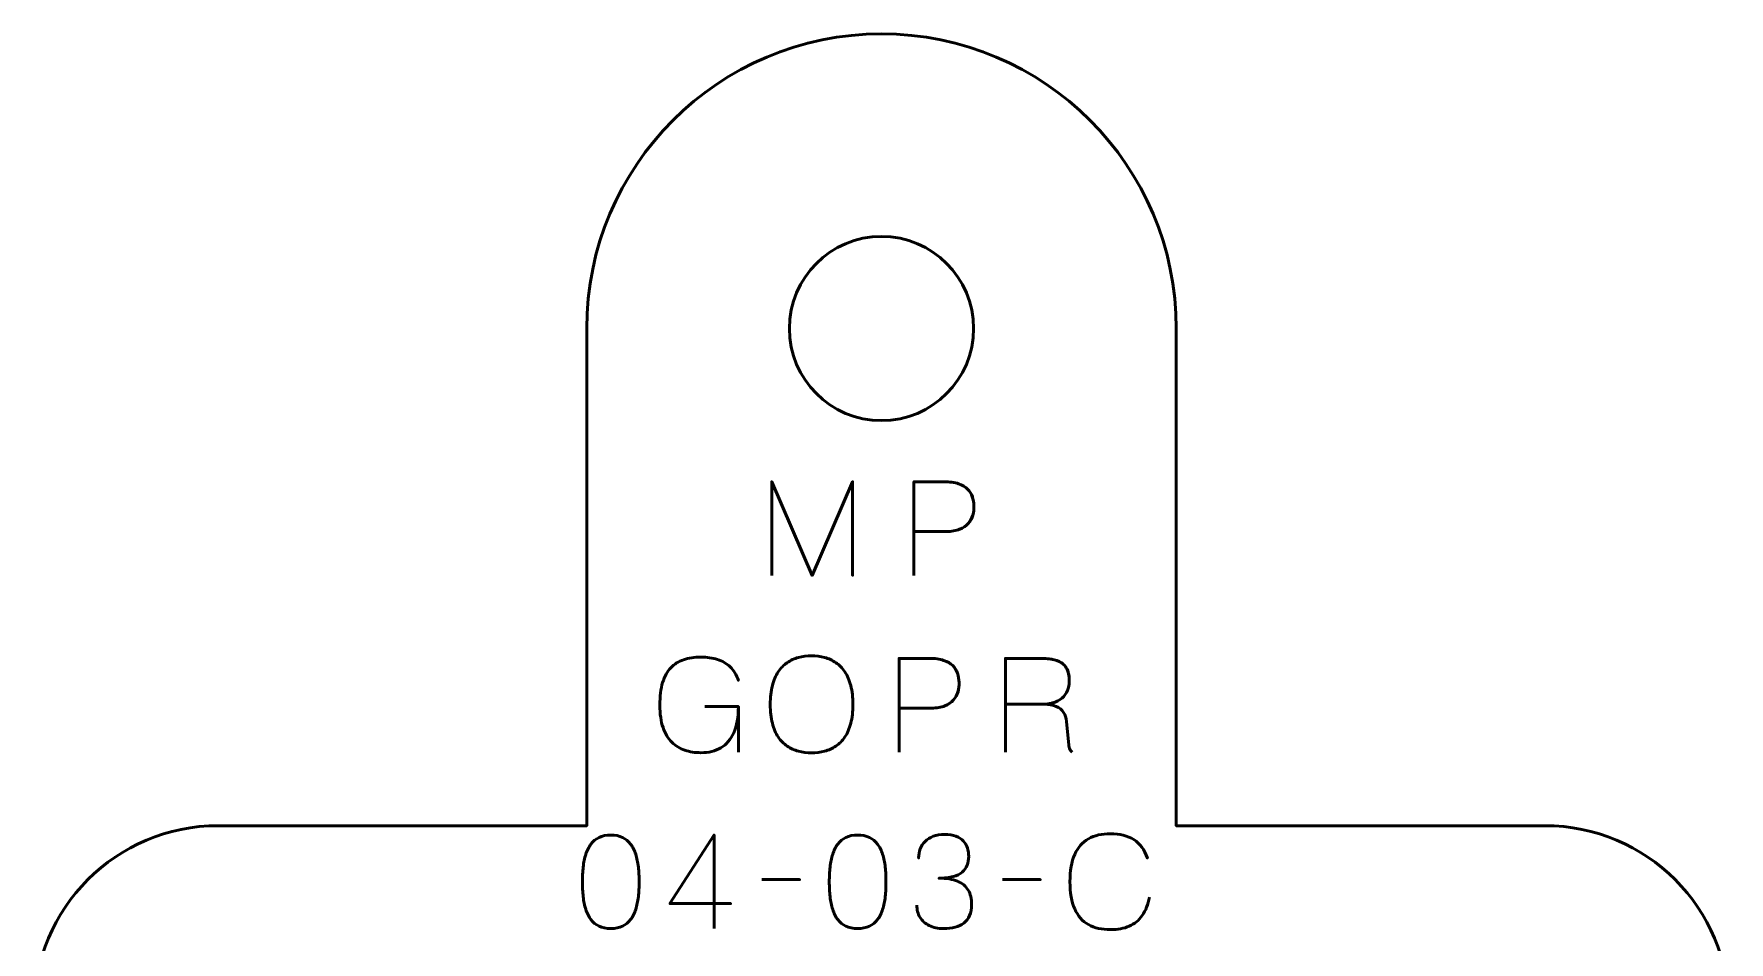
# Model space of a CAD drawing. Header units: centimetres. Extents: x -15.8 to 0.8, y -16 to -7.4.
# Drawn here: x -3.8 to 0.8, y -9.841 to -7.375 of the extents above; entities that cross this region are included whole.
import ezdxf

# ---------------------------------------------------------------- set-up
doc = ezdxf.new("R2010")
doc.units = ezdxf.units.CM
doc.header["$MEASUREMENT"] = 0
doc.layers.add('Layer 1', color=7, linetype='Continuous')

msp = doc.modelspace()

# ---------------------------------------------------------------- linework, layer by layer
at = {"layer": 'Layer 1', "color": 250, "lineweight": 53}
for points, knots in [([(-2.30001, -8.17579), (-2.30001, -8.17579), (-2.30002, -8.175), (-2.30002, -8.175), (-2.30002, -8.175), (-2.30002, -7.73325), (-1.94177, -7.375), (-1.50002, -7.375), (-1.50002, -7.375), (-1.05828, -7.375), (-0.70003, -7.73324), (-0.70002, -8.17498), (-0.70002, -8.17498), (-0.70002, -8.17498), (-0.70001, -8.17498), (-0.70001, -8.17498), (-0.70001, -8.17498), (-0.70001, -8.17498), (-0.70001, -9.52501), (-0.70001, -9.52501), (-0.70001, -9.52501), (-0.70001, -9.52501), (0.3, -9.52501), (0.3, -9.52501), (0.3, -9.52501), (0.57609, -9.52501), (0.8, -9.74892), (0.8, -10.02501), (0.8, -10.02501), (0.8, -10.02501), (0.2, -10.02501), (0.2, -10.02501), (0.2, -10.02501), (0.2, -10.02501), (0.2, -10.32501), (0.2, -10.32501), (0.2, -10.32501), (0.2, -10.32501), (0.8, -10.32501), (0.8, -10.32501), (0.8, -10.32501), (0.8, -10.32501), (0.8, -12.02502), (0.8, -12.02502), (0.8, -12.02502), (0.8, -12.02502), (0.8, -12.02501), (0.8, -12.02501), (0.8, -12.02501), (0.8, -12.02501), (0.8, -12.32501), (0.8, -12.32501), (0.8, -12.32501), (0.8, -12.32501), (0.2, -12.32501), (0.2, -12.32501), (0.2, -12.32501), (0.2, -12.32501), (0.2, -12.02501), (0.2, -12.02501), (0.2, -12.02501), (0.2, -12.02501), (-0.175, -12.02501), (-0.175, -12.02501), (-0.175, -12.02501), (-0.175, -12.02501), (-0.175, -11.52501), (-0.175, -11.52501), (-0.175, -11.52501), (-0.175, -11.52501), (0.075, -11.525), (0.075, -11.525), (0.075, -11.525), (0.075, -11.525), (0.075, -10.87501), (0.075, -10.87501), (0.075, -10.87501), (0.075, -10.87501), (-0.175, -10.87501), (-0.175, -10.87501), (-0.175, -10.87501), (-0.175, -10.87501), (-0.175, -10.87501), (-0.175, -10.87501), (-0.175, -10.87501), (-0.175, -10.87501), (-0.175, -10.87501), (-0.175, -10.87501), (-0.175, -10.87501), (-0.175, -10.87501), (-0.825, -10.87501), (-0.825, -10.87501), (-0.825, -10.87501), (-0.825, -10.87501), (-0.825, -10.87501), (-0.825, -10.87501), (-0.825, -10.87501), (-0.825, -10.87501), (-0.825, -10.87501), (-0.825, -10.87501), (-0.825, -10.87501), (-0.825, -10.87501), (-1.075, -10.87501), (-1.075, -10.87501), (-1.075, -10.87501), (-1.075, -10.87501), (-1.075, -11.525), (-1.075, -11.525), (-1.075, -11.525), (-1.075, -11.525), (-0.825, -11.52501), (-0.825, -11.52501), (-0.825, -11.52501), (-0.825, -11.52501), (-0.825, -12.02502), (-0.825, -12.02502), (-0.825, -12.02502), (-0.825, -12.02502), (-1.2, -12.02501), (-1.2, -12.02501), (-1.2, -12.02501), (-1.2, -12.02501), (-1.2, -12.32501), (-1.2, -12.32501), (-1.2, -12.32501), (-1.2, -12.32501), (-1.8, -12.32501), (-1.8, -12.32501), (-1.8, -12.32501), (-1.8, -12.32501), (-1.8, -12.02501), (-1.8, -12.02501), (-1.8, -12.02501), (-1.8, -12.02501), (-2.175, -12.02501), (-2.175, -12.02501), (-2.175, -12.02501), (-2.175, -12.02501), (-2.175, -11.52501), (-2.175, -11.52501), (-2.175, -11.52501), (-2.175, -11.52501), (-1.925, -11.525), (-1.925, -11.525), (-1.925, -11.525), (-1.925, -11.525), (-1.925, -10.87501), (-1.925, -10.87501), (-1.925, -10.87501), (-1.925, -10.87501), (-2.175, -10.87501), (-2.175, -10.87501), (-2.175, -10.87501), (-2.175, -10.87501), (-2.175, -10.87501), (-2.175, -10.87501), (-2.175, -10.87501), (-2.175, -10.87501), (-2.175, -10.87501), (-2.175, -10.87501), (-2.175, -10.87501), (-2.175, -10.87501), (-2.825, -10.87501), (-2.825, -10.87501), (-2.825, -10.87501), (-2.825, -10.87501), (-2.825, -10.87501), (-2.825, -10.87501), (-2.825, -10.87501), (-2.825, -10.87501), (-2.825, -10.87501), (-2.825, -10.87501), (-2.825, -10.87501), (-2.825, -10.87501), (-3.075, -10.87501), (-3.075, -10.87501), (-3.075, -10.87501), (-3.075, -10.87501), (-3.075, -11.525), (-3.075, -11.525), (-3.075, -11.525), (-3.075, -11.525), (-2.825, -11.52501), (-2.825, -11.52501), (-2.825, -11.52501), (-2.825, -11.52501), (-2.825, -12.02502), (-2.825, -12.02502), (-2.825, -12.02502), (-2.825, -12.02502), (-3.2, -12.02501), (-3.2, -12.02501), (-3.2, -12.02501), (-3.2, -12.02501), (-3.2, -12.32501), (-3.2, -12.32501), (-3.2, -12.32501), (-3.2, -12.32501), (-3.8, -12.32501), (-3.8, -12.32501), (-3.8, -12.32501), (-3.8, -12.32501), (-3.8, -12.02501), (-3.8, -12.02501), (-3.8, -12.02501), (-3.8, -12.02501), (-3.7875, -12.02501), (-3.7875, -12.02501), (-3.7875, -12.02501), (-3.7875, -12.02501), (-3.79812, -10.32501), (-3.79812, -10.32501), (-3.79812, -10.32501), (-3.79812, -10.32501), (-3.2, -10.32501), (-3.2, -10.32501), (-3.2, -10.32501), (-3.2, -10.32501), (-3.2, -10.02501), (-3.2, -10.02501), (-3.2, -10.02501), (-3.2, -10.02501), (-3.8, -10.02501), (-3.8, -10.02501), (-3.8, -10.02501), (-3.8, -9.74892), (-3.57609, -9.52501), (-3.3, -9.52501), (-3.3, -9.52501), (-3.3, -9.52501), (-2.30001, -9.52501), (-2.30001, -9.52501), (-2.30001, -9.52501), (-2.30001, -9.52501), (-2.30001, -8.17579), (-2.30001, -8.17579)], [0, 0, 0, 0, 0.0169492, 0.0169492, 0.0169492, 0.0169492, 0.0338983, 0.0338983, 0.0338983, 0.0338983, 0.0508475, 0.0508475, 0.0508475, 0.0508475, 0.0677966, 0.0677966, 0.0677966, 0.0677966, 0.0847458, 0.0847458, 0.0847458, 0.0847458, 0.1016949, 0.1016949, 0.1016949, 0.1016949, 0.1186441, 0.1186441, 0.1186441, 0.1186441, 0.1355932, 0.1355932, 0.1355932, 0.1355932, 0.1525424, 0.1525424, 0.1525424, 0.1525424, 0.1694915, 0.1694915, 0.1694915, 0.1694915, 0.1864407, 0.1864407, 0.1864407, 0.1864407, 0.2033898, 0.2033898, 0.2033898, 0.2033898, 0.220339, 0.220339, 0.220339, 0.220339, 0.2372881, 0.2372881, 0.2372881, 0.2372881, 0.2542373, 0.2542373, 0.2542373, 0.2542373, 0.2711864, 0.2711864, 0.2711864, 0.2711864, 0.2881356, 0.2881356, 0.2881356, 0.2881356, 0.3050847, 0.3050847, 0.3050847, 0.3050847, 0.3220339, 0.3220339, 0.3220339, 0.3220339, 0.3389831, 0.3389831, 0.3389831, 0.3389831, 0.3559322, 0.3559322, 0.3559322, 0.3559322, 0.3728814, 0.3728814, 0.3728814, 0.3728814, 0.3898305, 0.3898305, 0.3898305, 0.3898305, 0.4067797, 0.4067797, 0.4067797, 0.4067797, 0.4237288, 0.4237288, 0.4237288, 0.4237288, 0.440678, 0.440678, 0.440678, 0.440678, 0.4576271, 0.4576271, 0.4576271, 0.4576271, 0.4745763, 0.4745763, 0.4745763, 0.4745763, 0.4915254, 0.4915254, 0.4915254, 0.4915254, 0.5084746, 0.5084746, 0.5084746, 0.5084746, 0.5254237, 0.5254237, 0.5254237, 0.5254237, 0.5423729, 0.5423729, 0.5423729, 0.5423729, 0.559322, 0.559322, 0.559322, 0.559322, 0.5762712, 0.5762712, 0.5762712, 0.5762712, 0.5932203, 0.5932203, 0.5932203, 0.5932203, 0.6101695, 0.6101695, 0.6101695, 0.6101695, 0.6271186, 0.6271186, 0.6271186, 0.6271186, 0.6440678, 0.6440678, 0.6440678, 0.6440678, 0.6610169, 0.6610169, 0.6610169, 0.6610169, 0.6779661, 0.6779661, 0.6779661, 0.6779661, 0.6949153, 0.6949153, 0.6949153, 0.6949153, 0.7118644, 0.7118644, 0.7118644, 0.7118644, 0.7288136, 0.7288136, 0.7288136, 0.7288136, 0.7457627, 0.7457627, 0.7457627, 0.7457627, 0.7627119, 0.7627119, 0.7627119, 0.7627119, 0.779661, 0.779661, 0.779661, 0.779661, 0.7966102, 0.7966102, 0.7966102, 0.7966102, 0.8135593, 0.8135593, 0.8135593, 0.8135593, 0.8305085, 0.8305085, 0.8305085, 0.8305085, 0.8474576, 0.8474576, 0.8474576, 0.8474576, 0.8644068, 0.8644068, 0.8644068, 0.8644068, 0.8813559, 0.8813559, 0.8813559, 0.8813559, 0.8983051, 0.8983051, 0.8983051, 0.8983051, 0.9152542, 0.9152542, 0.9152542, 0.9152542, 0.9322034, 0.9322034, 0.9322034, 0.9322034, 0.9491525, 0.9491525, 0.9491525, 0.9491525, 0.9661017, 0.9661017, 0.9661017, 0.9661017, 0.9830508, 0.9830508, 0.9830508, 0.9830508, 1, 1, 1, 1]), ([(-1.50002, -8.425), (-1.63807, -8.425), (-1.75002, -8.31305), (-1.75002, -8.175), (-1.75002, -8.175), (-1.75002, -8.03695), (-1.63807, -7.925), (-1.50002, -7.925), (-1.50002, -7.925), (-1.36197, -7.925), (-1.25002, -8.03695), (-1.25002, -8.175), (-1.25002, -8.175), (-1.25002, -8.31305), (-1.36197, -8.425), (-1.50002, -8.425)], [0, 0, 0, 0, 0.25, 0.25, 0.25, 0.25, 0.5, 0.5, 0.5, 0.5, 0.75, 0.75, 0.75, 0.75, 1, 1, 1, 1])]:
    msp.add_open_spline(points, degree=3, knots=knots, dxfattribs=at)
at = {"layer": 'Layer 1', "color": 30, "lineweight": 53}
for points, knots in [([(-1.79773, -8.84559), (-1.79773, -8.84559), (-1.79773, -8.59124), (-1.79773, -8.59124), (-1.79773, -8.59124), (-1.79773, -8.59124), (-1.68837, -8.84559), (-1.68837, -8.84559), (-1.68837, -8.84559), (-1.68837, -8.84559), (-1.57865, -8.59124), (-1.57865, -8.59124), (-1.57865, -8.59124), (-1.57865, -8.59124), (-1.57865, -8.84559), (-1.57865, -8.84559), (-1.57865, -8.84559), (-1.57865, -8.84559), (-1.57865, -8.59124), (-1.57865, -8.59124), (-1.57865, -8.59124), (-1.57865, -8.59124), (-1.68837, -8.84559), (-1.68837, -8.84559), (-1.68837, -8.84559), (-1.68837, -8.84559), (-1.79773, -8.59124), (-1.79773, -8.59124), (-1.79773, -8.59124), (-1.79773, -8.59124), (-1.79773, -8.84559), (-1.79773, -8.84559)], [0, 0, 0, 0, 0.125, 0.125, 0.125, 0.125, 0.25, 0.25, 0.25, 0.25, 0.375, 0.375, 0.375, 0.375, 0.5, 0.5, 0.5, 0.5, 0.625, 0.625, 0.625, 0.625, 0.75, 0.75, 0.75, 0.75, 0.875, 0.875, 0.875, 0.875, 1, 1, 1, 1]), ([(-1.41214, -8.84559), (-1.41214, -8.84559), (-1.41214, -8.59124), (-1.41214, -8.59124), (-1.41214, -8.59124), (-1.41214, -8.59124), (-1.331, -8.59124), (-1.331, -8.59124), (-1.331, -8.59124), (-1.31477, -8.59129), (-1.30143, -8.59312), (-1.2909, -8.59664), (-1.2909, -8.59664), (-1.28043, -8.60011), (-1.2722, -8.60494), (-1.26626, -8.61105), (-1.26626, -8.61105), (-1.26033, -8.61711), (-1.25609, -8.62404), (-1.25351, -8.63186), (-1.25351, -8.63186), (-1.25098, -8.63968), (-1.24951, -8.64786), (-1.24916, -8.6565), (-1.24916, -8.6565), (-1.24874, -8.66514), (-1.24974, -8.67361), (-1.25209, -8.68184), (-1.25209, -8.68184), (-1.25451, -8.69007), (-1.25856, -8.69754), (-1.26438, -8.70424), (-1.26438, -8.70424), (-1.27015, -8.71095), (-1.27797, -8.7163), (-1.28778, -8.72024), (-1.28778, -8.72024), (-1.2976, -8.72423), (-1.30977, -8.72623), (-1.3243, -8.72635), (-1.3243, -8.72635), (-1.3243, -8.72635), (-1.41214, -8.72635), (-1.41214, -8.72635), (-1.41214, -8.72635), (-1.41214, -8.72635), (-1.3243, -8.72635), (-1.3243, -8.72635), (-1.3243, -8.72635), (-1.31007, -8.72623), (-1.29802, -8.72423), (-1.28825, -8.72024), (-1.28825, -8.72024), (-1.27844, -8.7163), (-1.27062, -8.71095), (-1.26474, -8.70424), (-1.26474, -8.70424), (-1.25892, -8.69754), (-1.25474, -8.69007), (-1.25227, -8.68184), (-1.25227, -8.68184), (-1.2498, -8.67361), (-1.24874, -8.66514), (-1.24916, -8.6565), (-1.24916, -8.6565), (-1.24951, -8.64786), (-1.25098, -8.63968), (-1.25362, -8.63186), (-1.25362, -8.63186), (-1.25621, -8.62404), (-1.26056, -8.61711), (-1.2665, -8.61105), (-1.2665, -8.61105), (-1.2725, -8.60494), (-1.28073, -8.60011), (-1.29119, -8.59664), (-1.29119, -8.59664), (-1.30172, -8.59312), (-1.31495, -8.59129), (-1.331, -8.59124), (-1.331, -8.59124), (-1.331, -8.59124), (-1.41214, -8.59124), (-1.41214, -8.59124), (-1.41214, -8.59124), (-1.41214, -8.59124), (-1.41214, -8.84559), (-1.41214, -8.84559)], [0, 0, 0, 0, 0.0454545, 0.0454545, 0.0454545, 0.0454545, 0.0909091, 0.0909091, 0.0909091, 0.0909091, 0.1363636, 0.1363636, 0.1363636, 0.1363636, 0.1818182, 0.1818182, 0.1818182, 0.1818182, 0.2272727, 0.2272727, 0.2272727, 0.2272727, 0.2727273, 0.2727273, 0.2727273, 0.2727273, 0.3181818, 0.3181818, 0.3181818, 0.3181818, 0.3636364, 0.3636364, 0.3636364, 0.3636364, 0.4090909, 0.4090909, 0.4090909, 0.4090909, 0.4545455, 0.4545455, 0.4545455, 0.4545455, 0.5, 0.5, 0.5, 0.5, 0.5454545, 0.5454545, 0.5454545, 0.5454545, 0.5909091, 0.5909091, 0.5909091, 0.5909091, 0.6363636, 0.6363636, 0.6363636, 0.6363636, 0.6818182, 0.6818182, 0.6818182, 0.6818182, 0.7272727, 0.7272727, 0.7272727, 0.7272727, 0.7727273, 0.7727273, 0.7727273, 0.7727273, 0.8181818, 0.8181818, 0.8181818, 0.8181818, 0.8636364, 0.8636364, 0.8636364, 0.8636364, 0.9090909, 0.9090909, 0.9090909, 0.9090909, 0.9545455, 0.9545455, 0.9545455, 0.9545455, 1, 1, 1, 1]), ([(-1.97906, -9.20154), (-1.97906, -9.20154), (-1.88839, -9.20154), (-1.88839, -9.20154), (-1.88839, -9.20154), (-1.88851, -9.23041), (-1.89262, -9.2541), (-1.90086, -9.27256), (-1.90086, -9.27256), (-1.90909, -9.29108), (-1.92073, -9.30473), (-1.9359, -9.3136), (-1.9359, -9.3136), (-1.95107, -9.32242), (-1.96906, -9.32683), (-1.98999, -9.32677), (-1.98999, -9.32677), (-2.00569, -9.32683), (-2.02027, -9.32466), (-2.03374, -9.32013), (-2.03374, -9.32013), (-2.0472, -9.31566), (-2.05902, -9.30837), (-2.06913, -9.29832), (-2.06913, -9.29832), (-2.07924, -9.28826), (-2.08718, -9.27497), (-2.09283, -9.25845), (-2.09283, -9.25845), (-2.09847, -9.24193), (-2.10135, -9.22165), (-2.10147, -9.19766), (-2.10147, -9.19766), (-2.10141, -9.17355), (-2.09888, -9.15321), (-2.09388, -9.13651), (-2.09388, -9.13651), (-2.08883, -9.11987), (-2.08154, -9.10646), (-2.0719, -9.09629), (-2.0719, -9.09629), (-2.06231, -9.08618), (-2.05061, -9.07883), (-2.03685, -9.07424), (-2.03685, -9.07424), (-2.02309, -9.06966), (-2.00751, -9.06742), (-1.98999, -9.06748), (-1.98999, -9.06748), (-1.97335, -9.06742), (-1.95842, -9.06948), (-1.94513, -9.07365), (-1.94513, -9.07365), (-1.93184, -9.07783), (-1.92043, -9.08453), (-1.91091, -9.09376), (-1.91091, -9.09376), (-1.90133, -9.10299), (-1.89386, -9.11516), (-1.88839, -9.13028), (-1.88839, -9.13028), (-1.89386, -9.11516), (-1.90133, -9.10299), (-1.91091, -9.09376), (-1.91091, -9.09376), (-1.92043, -9.08453), (-1.93184, -9.07783), (-1.94513, -9.07365), (-1.94513, -9.07365), (-1.95842, -9.06948), (-1.97335, -9.06742), (-1.98999, -9.06748), (-1.98999, -9.06748), (-2.00751, -9.06742), (-2.02309, -9.06966), (-2.03685, -9.07424), (-2.03685, -9.07424), (-2.05061, -9.07883), (-2.06231, -9.08618), (-2.0719, -9.09629), (-2.0719, -9.09629), (-2.08154, -9.10646), (-2.08883, -9.11987), (-2.09388, -9.13651), (-2.09388, -9.13651), (-2.09888, -9.15321), (-2.10141, -9.17355), (-2.10147, -9.19766), (-2.10147, -9.19766), (-2.10135, -9.22165), (-2.09847, -9.24193), (-2.09283, -9.25845), (-2.09283, -9.25845), (-2.08718, -9.27497), (-2.07924, -9.28826), (-2.06913, -9.29832), (-2.06913, -9.29832), (-2.05902, -9.30837), (-2.0472, -9.31566), (-2.03374, -9.32013), (-2.03374, -9.32013), (-2.02027, -9.32466), (-2.00569, -9.32683), (-1.98999, -9.32677), (-1.98999, -9.32677), (-1.96906, -9.32683), (-1.95107, -9.32242), (-1.9359, -9.3136), (-1.9359, -9.3136), (-1.92073, -9.30473), (-1.90909, -9.29108), (-1.90086, -9.27256), (-1.90086, -9.27256), (-1.89262, -9.2541), (-1.88851, -9.23041), (-1.88839, -9.20154), (-1.88839, -9.20154), (-1.88839, -9.20154), (-1.97906, -9.20154), (-1.97906, -9.20154)], [0, 0, 0, 0, 0.0333333, 0.0333333, 0.0333333, 0.0333333, 0.0666667, 0.0666667, 0.0666667, 0.0666667, 0.1, 0.1, 0.1, 0.1, 0.1333333, 0.1333333, 0.1333333, 0.1333333, 0.1666667, 0.1666667, 0.1666667, 0.1666667, 0.2, 0.2, 0.2, 0.2, 0.2333333, 0.2333333, 0.2333333, 0.2333333, 0.2666667, 0.2666667, 0.2666667, 0.2666667, 0.3, 0.3, 0.3, 0.3, 0.3333333, 0.3333333, 0.3333333, 0.3333333, 0.3666667, 0.3666667, 0.3666667, 0.3666667, 0.4, 0.4, 0.4, 0.4, 0.4333333, 0.4333333, 0.4333333, 0.4333333, 0.4666667, 0.4666667, 0.4666667, 0.4666667, 0.5, 0.5, 0.5, 0.5, 0.5333333, 0.5333333, 0.5333333, 0.5333333, 0.5666667, 0.5666667, 0.5666667, 0.5666667, 0.6, 0.6, 0.6, 0.6, 0.6333333, 0.6333333, 0.6333333, 0.6333333, 0.6666667, 0.6666667, 0.6666667, 0.6666667, 0.7, 0.7, 0.7, 0.7, 0.7333333, 0.7333333, 0.7333333, 0.7333333, 0.7666667, 0.7666667, 0.7666667, 0.7666667, 0.8, 0.8, 0.8, 0.8, 0.8333333, 0.8333333, 0.8333333, 0.8333333, 0.8666667, 0.8666667, 0.8666667, 0.8666667, 0.9, 0.9, 0.9, 0.9, 0.9333333, 0.9333333, 0.9333333, 0.9333333, 0.9666667, 0.9666667, 0.9666667, 0.9666667, 1, 1, 1, 1]), ([(-1.68978, -9.32713), (-1.67737, -9.32719), (-1.66561, -9.32572), (-1.65438, -9.32283), (-1.65438, -9.32283), (-1.64321, -9.31989), (-1.63298, -9.31531), (-1.62363, -9.30896), (-1.62363, -9.30896), (-1.61428, -9.30267), (-1.60617, -9.29438), (-1.59929, -9.28415), (-1.59929, -9.28415), (-1.59241, -9.27392), (-1.58712, -9.26151), (-1.58335, -9.24693), (-1.58335, -9.24693), (-1.57953, -9.23235), (-1.57765, -9.21535), (-1.57759, -9.19589), (-1.57759, -9.19589), (-1.57765, -9.17643), (-1.57953, -9.15944), (-1.58335, -9.1448), (-1.58335, -9.1448), (-1.58712, -9.13016), (-1.59241, -9.11769), (-1.59929, -9.1074), (-1.59929, -9.1074), (-1.60617, -9.09711), (-1.61428, -9.08876), (-1.62363, -9.08236), (-1.62363, -9.08236), (-1.63298, -9.07595), (-1.64321, -9.0713), (-1.65438, -9.0683), (-1.65438, -9.0683), (-1.66561, -9.06536), (-1.67737, -9.06389), (-1.68978, -9.06395), (-1.68978, -9.06395), (-1.70218, -9.06389), (-1.71394, -9.06536), (-1.72517, -9.0683), (-1.72517, -9.0683), (-1.73634, -9.0713), (-1.74657, -9.07595), (-1.75592, -9.08236), (-1.75592, -9.08236), (-1.76527, -9.08876), (-1.77338, -9.09711), (-1.78026, -9.1074), (-1.78026, -9.1074), (-1.78714, -9.11769), (-1.79243, -9.13016), (-1.7962, -9.1448), (-1.7962, -9.1448), (-1.80002, -9.15944), (-1.8019, -9.17643), (-1.80196, -9.19589), (-1.80196, -9.19589), (-1.8019, -9.21535), (-1.80002, -9.23235), (-1.7962, -9.24693), (-1.7962, -9.24693), (-1.79243, -9.26151), (-1.78714, -9.27392), (-1.78026, -9.28415), (-1.78026, -9.28415), (-1.77338, -9.29438), (-1.76527, -9.30267), (-1.75592, -9.30896), (-1.75592, -9.30896), (-1.74657, -9.31531), (-1.73634, -9.31989), (-1.72517, -9.32283), (-1.72517, -9.32283), (-1.71394, -9.32572), (-1.70218, -9.32719), (-1.68978, -9.32713)], [0, 0, 0, 0, 0.05, 0.05, 0.05, 0.05, 0.1, 0.1, 0.1, 0.1, 0.15, 0.15, 0.15, 0.15, 0.2, 0.2, 0.2, 0.2, 0.25, 0.25, 0.25, 0.25, 0.3, 0.3, 0.3, 0.3, 0.35, 0.35, 0.35, 0.35, 0.4, 0.4, 0.4, 0.4, 0.45, 0.45, 0.45, 0.45, 0.5, 0.5, 0.5, 0.5, 0.55, 0.55, 0.55, 0.55, 0.6, 0.6, 0.6, 0.6, 0.65, 0.65, 0.65, 0.65, 0.7, 0.7, 0.7, 0.7, 0.75, 0.75, 0.75, 0.75, 0.8, 0.8, 0.8, 0.8, 0.85, 0.85, 0.85, 0.85, 0.9, 0.9, 0.9, 0.9, 0.95, 0.95, 0.95, 0.95, 1, 1, 1, 1]), ([(-1.68978, -9.32713), (-1.67737, -9.32719), (-1.66561, -9.32572), (-1.65438, -9.32283), (-1.65438, -9.32283), (-1.64321, -9.31989), (-1.63298, -9.31531), (-1.62363, -9.30896), (-1.62363, -9.30896), (-1.61428, -9.30267), (-1.60617, -9.29438), (-1.59929, -9.28415), (-1.59929, -9.28415), (-1.59241, -9.27392), (-1.58712, -9.26151), (-1.58335, -9.24693), (-1.58335, -9.24693), (-1.57953, -9.23235), (-1.57765, -9.21535), (-1.57759, -9.19589), (-1.57759, -9.19589), (-1.57765, -9.17643), (-1.57953, -9.15944), (-1.58335, -9.1448), (-1.58335, -9.1448), (-1.58712, -9.13016), (-1.59241, -9.11769), (-1.59929, -9.1074), (-1.59929, -9.1074), (-1.60617, -9.09711), (-1.61428, -9.08876), (-1.62363, -9.08236), (-1.62363, -9.08236), (-1.63298, -9.07595), (-1.64321, -9.0713), (-1.65438, -9.0683), (-1.65438, -9.0683), (-1.66561, -9.06536), (-1.67737, -9.06389), (-1.68978, -9.06395), (-1.68978, -9.06395), (-1.70218, -9.06389), (-1.71394, -9.06536), (-1.72517, -9.0683), (-1.72517, -9.0683), (-1.73634, -9.0713), (-1.74657, -9.07595), (-1.75592, -9.08236), (-1.75592, -9.08236), (-1.76527, -9.08876), (-1.77338, -9.09711), (-1.78026, -9.1074), (-1.78026, -9.1074), (-1.78714, -9.11769), (-1.79243, -9.13016), (-1.7962, -9.1448), (-1.7962, -9.1448), (-1.80002, -9.15944), (-1.8019, -9.17643), (-1.80196, -9.19589), (-1.80196, -9.19589), (-1.8019, -9.21535), (-1.80002, -9.23235), (-1.7962, -9.24693), (-1.7962, -9.24693), (-1.79243, -9.26151), (-1.78714, -9.27392), (-1.78026, -9.28415), (-1.78026, -9.28415), (-1.77338, -9.29438), (-1.76527, -9.30267), (-1.75592, -9.30896), (-1.75592, -9.30896), (-1.74657, -9.31531), (-1.73634, -9.31989), (-1.72517, -9.32283), (-1.72517, -9.32283), (-1.71394, -9.32572), (-1.70218, -9.32719), (-1.68978, -9.32713)], [0, 0, 0, 0, 0.05, 0.05, 0.05, 0.05, 0.1, 0.1, 0.1, 0.1, 0.15, 0.15, 0.15, 0.15, 0.2, 0.2, 0.2, 0.2, 0.25, 0.25, 0.25, 0.25, 0.3, 0.3, 0.3, 0.3, 0.35, 0.35, 0.35, 0.35, 0.4, 0.4, 0.4, 0.4, 0.45, 0.45, 0.45, 0.45, 0.5, 0.5, 0.5, 0.5, 0.55, 0.55, 0.55, 0.55, 0.6, 0.6, 0.6, 0.6, 0.65, 0.65, 0.65, 0.65, 0.7, 0.7, 0.7, 0.7, 0.75, 0.75, 0.75, 0.75, 0.8, 0.8, 0.8, 0.8, 0.85, 0.85, 0.85, 0.85, 0.9, 0.9, 0.9, 0.9, 0.95, 0.95, 0.95, 0.95, 1, 1, 1, 1]), ([(-1.45236, -9.32501), (-1.45236, -9.32501), (-1.45236, -9.07066), (-1.45236, -9.07066), (-1.45236, -9.07066), (-1.45236, -9.07066), (-1.37122, -9.07066), (-1.37122, -9.07066), (-1.37122, -9.07066), (-1.35499, -9.07071), (-1.34165, -9.07254), (-1.33112, -9.07606), (-1.33112, -9.07606), (-1.32065, -9.07953), (-1.31242, -9.08436), (-1.30648, -9.09047), (-1.30648, -9.09047), (-1.30055, -9.09653), (-1.29631, -9.10346), (-1.29373, -9.11128), (-1.29373, -9.11128), (-1.2912, -9.1191), (-1.28973, -9.12728), (-1.28938, -9.13592), (-1.28938, -9.13592), (-1.28896, -9.14456), (-1.28996, -9.15303), (-1.29231, -9.16126), (-1.29231, -9.16126), (-1.29473, -9.16949), (-1.29878, -9.17696), (-1.3046, -9.18366), (-1.3046, -9.18366), (-1.31037, -9.19037), (-1.31819, -9.19572), (-1.328, -9.19966), (-1.328, -9.19966), (-1.33782, -9.20365), (-1.34999, -9.20565), (-1.36452, -9.20577), (-1.36452, -9.20577), (-1.36452, -9.20577), (-1.45236, -9.20577), (-1.45236, -9.20577), (-1.45236, -9.20577), (-1.45236, -9.20577), (-1.36452, -9.20577), (-1.36452, -9.20577), (-1.36452, -9.20577), (-1.35029, -9.20565), (-1.33824, -9.20365), (-1.32847, -9.19966), (-1.32847, -9.19966), (-1.31866, -9.19572), (-1.31084, -9.19037), (-1.30496, -9.18366), (-1.30496, -9.18366), (-1.29914, -9.17696), (-1.29496, -9.16949), (-1.29249, -9.16126), (-1.29249, -9.16126), (-1.29002, -9.15303), (-1.28896, -9.14456), (-1.28938, -9.13592), (-1.28938, -9.13592), (-1.28973, -9.12728), (-1.2912, -9.1191), (-1.29384, -9.11128), (-1.29384, -9.11128), (-1.29643, -9.10346), (-1.30078, -9.09653), (-1.30672, -9.09047), (-1.30672, -9.09047), (-1.31272, -9.08436), (-1.32095, -9.07953), (-1.33141, -9.07606), (-1.33141, -9.07606), (-1.34194, -9.07254), (-1.35517, -9.07071), (-1.37122, -9.07066), (-1.37122, -9.07066), (-1.37122, -9.07066), (-1.45236, -9.07066), (-1.45236, -9.07066), (-1.45236, -9.07066), (-1.45236, -9.07066), (-1.45236, -9.32501), (-1.45236, -9.32501)], [0, 0, 0, 0, 0.0454545, 0.0454545, 0.0454545, 0.0454545, 0.0909091, 0.0909091, 0.0909091, 0.0909091, 0.1363636, 0.1363636, 0.1363636, 0.1363636, 0.1818182, 0.1818182, 0.1818182, 0.1818182, 0.2272727, 0.2272727, 0.2272727, 0.2272727, 0.2727273, 0.2727273, 0.2727273, 0.2727273, 0.3181818, 0.3181818, 0.3181818, 0.3181818, 0.3636364, 0.3636364, 0.3636364, 0.3636364, 0.4090909, 0.4090909, 0.4090909, 0.4090909, 0.4545455, 0.4545455, 0.4545455, 0.4545455, 0.5, 0.5, 0.5, 0.5, 0.5454545, 0.5454545, 0.5454545, 0.5454545, 0.5909091, 0.5909091, 0.5909091, 0.5909091, 0.6363636, 0.6363636, 0.6363636, 0.6363636, 0.6818182, 0.6818182, 0.6818182, 0.6818182, 0.7272727, 0.7272727, 0.7272727, 0.7272727, 0.7727273, 0.7727273, 0.7727273, 0.7727273, 0.8181818, 0.8181818, 0.8181818, 0.8181818, 0.8636364, 0.8636364, 0.8636364, 0.8636364, 0.9090909, 0.9090909, 0.9090909, 0.9090909, 0.9545455, 0.9545455, 0.9545455, 0.9545455, 1, 1, 1, 1]), ([(-1.16379, -9.32501), (-1.16379, -9.32501), (-1.16379, -9.07066), (-1.16379, -9.07066), (-1.16379, -9.07066), (-1.16379, -9.07066), (-1.07101, -9.07066), (-1.07101, -9.07066), (-1.07101, -9.07066), (-1.05807, -9.07066), (-1.04702, -9.07154), (-1.03791, -9.07324), (-1.03791, -9.07324), (-1.02873, -9.07495), (-1.02115, -9.07742), (-1.01515, -9.08065), (-1.01515, -9.08065), (-1.00915, -9.08388), (-1.00445, -9.08782), (-1.00098, -9.09247), (-1.00098, -9.09247), (-0.99745, -9.09706), (-0.99498, -9.10229), (-0.9934, -9.10811), (-0.9934, -9.10811), (-0.99181, -9.11393), (-0.99087, -9.12022), (-0.99057, -9.1271), (-0.99057, -9.1271), (-0.99016, -9.13574), (-0.9911, -9.14409), (-0.99334, -9.15215), (-0.99334, -9.15215), (-0.99563, -9.16026), (-0.99957, -9.16749), (-1.00516, -9.17396), (-1.00516, -9.17396), (-1.0108, -9.18043), (-1.01839, -9.18554), (-1.02803, -9.18937), (-1.02803, -9.18937), (-1.03767, -9.19313), (-1.04961, -9.19513), (-1.06395, -9.19519), (-1.06395, -9.19519), (-1.06395, -9.19519), (-1.16379, -9.19519), (-1.16379, -9.19519), (-1.16379, -9.19519), (-1.16379, -9.19519), (-1.06395, -9.19519), (-1.06395, -9.19519), (-1.06395, -9.19519), (-1.0499, -9.19513), (-1.03808, -9.19313), (-1.0285, -9.18937), (-1.0285, -9.18937), (-1.01891, -9.18554), (-1.01127, -9.18043), (-1.00557, -9.17396), (-1.00557, -9.17396), (-0.99986, -9.16749), (-0.99587, -9.16026), (-0.99351, -9.15215), (-0.99351, -9.15215), (-0.99116, -9.14409), (-0.99016, -9.13574), (-0.99057, -9.1271), (-0.99057, -9.1271), (-0.99093, -9.11852), (-0.9924, -9.11075), (-0.99498, -9.10382), (-0.99498, -9.10382), (-0.99751, -9.09694), (-1.00175, -9.091), (-1.00763, -9.08606), (-1.00763, -9.08606), (-1.01351, -9.08112), (-1.02162, -9.0773), (-1.03191, -9.07465), (-1.03191, -9.07465), (-1.0422, -9.07201), (-1.05525, -9.07066), (-1.07101, -9.07066), (-1.07101, -9.07066), (-1.07101, -9.07066), (-1.16379, -9.07066), (-1.16379, -9.07066), (-1.16379, -9.07066), (-1.16379, -9.07066), (-1.16379, -9.32501), (-1.16379, -9.32501)], [0, 0, 0, 0, 0.0434783, 0.0434783, 0.0434783, 0.0434783, 0.0869565, 0.0869565, 0.0869565, 0.0869565, 0.1304348, 0.1304348, 0.1304348, 0.1304348, 0.173913, 0.173913, 0.173913, 0.173913, 0.2173913, 0.2173913, 0.2173913, 0.2173913, 0.2608696, 0.2608696, 0.2608696, 0.2608696, 0.3043478, 0.3043478, 0.3043478, 0.3043478, 0.3478261, 0.3478261, 0.3478261, 0.3478261, 0.3913043, 0.3913043, 0.3913043, 0.3913043, 0.4347826, 0.4347826, 0.4347826, 0.4347826, 0.4782609, 0.4782609, 0.4782609, 0.4782609, 0.5217391, 0.5217391, 0.5217391, 0.5217391, 0.5652174, 0.5652174, 0.5652174, 0.5652174, 0.6086957, 0.6086957, 0.6086957, 0.6086957, 0.6521739, 0.6521739, 0.6521739, 0.6521739, 0.6956522, 0.6956522, 0.6956522, 0.6956522, 0.7391304, 0.7391304, 0.7391304, 0.7391304, 0.7826087, 0.7826087, 0.7826087, 0.7826087, 0.826087, 0.826087, 0.826087, 0.826087, 0.8695652, 0.8695652, 0.8695652, 0.8695652, 0.9130435, 0.9130435, 0.9130435, 0.9130435, 0.9565217, 0.9565217, 0.9565217, 0.9565217, 1, 1, 1, 1]), ([(-0.98281, -9.32501), (-0.98517, -9.3233), (-0.98693, -9.32125), (-0.98822, -9.31884), (-0.98822, -9.31884), (-0.98952, -9.31643), (-0.9904, -9.31402), (-0.99093, -9.31166), (-0.99093, -9.31166), (-0.9914, -9.30937), (-0.99163, -9.30743), (-0.99163, -9.30596), (-0.99163, -9.30596), (-0.99163, -9.30596), (-0.99798, -9.24175), (-0.99798, -9.24175), (-0.99798, -9.24175), (-0.99869, -9.23252), (-1.00139, -9.22441), (-1.00604, -9.21747), (-1.00604, -9.21747), (-1.01074, -9.21047), (-1.01744, -9.20506), (-1.02626, -9.20113), (-1.02626, -9.20113), (-1.03502, -9.19724), (-1.04596, -9.19525), (-1.05901, -9.19519), (-1.05901, -9.19519), (-1.04596, -9.19525), (-1.03502, -9.19724), (-1.02626, -9.20113), (-1.02626, -9.20113), (-1.01744, -9.20506), (-1.01074, -9.21047), (-1.00604, -9.21747), (-1.00604, -9.21747), (-1.00139, -9.22441), (-0.99869, -9.23252), (-0.99798, -9.24175), (-0.99798, -9.24175), (-0.99798, -9.24175), (-0.99163, -9.30596), (-0.99163, -9.30596), (-0.99163, -9.30596), (-0.99163, -9.30743), (-0.9914, -9.30937), (-0.99093, -9.31166), (-0.99093, -9.31166), (-0.9904, -9.31402), (-0.98952, -9.31643), (-0.98822, -9.31884), (-0.98822, -9.31884), (-0.98693, -9.32125), (-0.98517, -9.3233), (-0.98281, -9.32501)], [0, 0, 0, 0, 0.0714286, 0.0714286, 0.0714286, 0.0714286, 0.1428571, 0.1428571, 0.1428571, 0.1428571, 0.2142857, 0.2142857, 0.2142857, 0.2142857, 0.2857143, 0.2857143, 0.2857143, 0.2857143, 0.3571429, 0.3571429, 0.3571429, 0.3571429, 0.4285714, 0.4285714, 0.4285714, 0.4285714, 0.5, 0.5, 0.5, 0.5, 0.5714286, 0.5714286, 0.5714286, 0.5714286, 0.6428571, 0.6428571, 0.6428571, 0.6428571, 0.7142857, 0.7142857, 0.7142857, 0.7142857, 0.7857143, 0.7857143, 0.7857143, 0.7857143, 0.8571429, 0.8571429, 0.8571429, 0.8571429, 0.9285714, 0.9285714, 0.9285714, 0.9285714, 1, 1, 1, 1]), ([(-1.88839, -9.32501), (-1.88839, -9.32501), (-1.88839, -9.20154), (-1.88839, -9.20154), (-1.88839, -9.20154), (-1.88839, -9.20154), (-1.88839, -9.32501), (-1.88839, -9.32501)], [0, 0, 0, 0, 0.5, 0.5, 0.5, 0.5, 1, 1, 1, 1]), ([(-2.23465, -9.80443), (-2.22231, -9.80437), (-2.21166, -9.8022), (-2.20279, -9.79796), (-2.20279, -9.79796), (-2.19397, -9.79373), (-2.18662, -9.78767), (-2.18074, -9.77997), (-2.18074, -9.77997), (-2.17492, -9.77221), (-2.17033, -9.76304), (-2.16692, -9.75245), (-2.16692, -9.75245), (-2.16357, -9.74187), (-2.16116, -9.73029), (-2.15981, -9.71759), (-2.15981, -9.71759), (-2.15839, -9.70489), (-2.15769, -9.69154), (-2.15775, -9.67743), (-2.15775, -9.67743), (-2.15769, -9.66338), (-2.15839, -9.65003), (-2.15981, -9.63739), (-2.15981, -9.63739), (-2.16116, -9.62475), (-2.16357, -9.61311), (-2.16692, -9.60252), (-2.16692, -9.60252), (-2.17033, -9.592), (-2.17492, -9.58283), (-2.18074, -9.57501), (-2.18074, -9.57501), (-2.18662, -9.56724), (-2.19397, -9.56119), (-2.20279, -9.55695), (-2.20279, -9.55695), (-2.21166, -9.55266), (-2.22231, -9.55049), (-2.23465, -9.55043), (-2.23465, -9.55043), (-2.247, -9.55049), (-2.25764, -9.55266), (-2.26652, -9.55695), (-2.26652, -9.55695), (-2.27534, -9.56119), (-2.28269, -9.56724), (-2.28857, -9.57501), (-2.28857, -9.57501), (-2.29439, -9.58283), (-2.29898, -9.592), (-2.30239, -9.60252), (-2.30239, -9.60252), (-2.30574, -9.61311), (-2.30815, -9.62475), (-2.3095, -9.63739), (-2.3095, -9.63739), (-2.31091, -9.65003), (-2.31162, -9.66338), (-2.31156, -9.67743), (-2.31156, -9.67743), (-2.31162, -9.69154), (-2.31091, -9.70489), (-2.3095, -9.71759), (-2.3095, -9.71759), (-2.30815, -9.73029), (-2.30574, -9.74187), (-2.30239, -9.75245), (-2.30239, -9.75245), (-2.29898, -9.76304), (-2.29439, -9.77221), (-2.28857, -9.77997), (-2.28857, -9.77997), (-2.28269, -9.78767), (-2.27534, -9.79373), (-2.26652, -9.79796), (-2.26652, -9.79796), (-2.25764, -9.8022), (-2.247, -9.80437), (-2.23465, -9.80443)], [0, 0, 0, 0, 0.05, 0.05, 0.05, 0.05, 0.1, 0.1, 0.1, 0.1, 0.15, 0.15, 0.15, 0.15, 0.2, 0.2, 0.2, 0.2, 0.25, 0.25, 0.25, 0.25, 0.3, 0.3, 0.3, 0.3, 0.35, 0.35, 0.35, 0.35, 0.4, 0.4, 0.4, 0.4, 0.45, 0.45, 0.45, 0.45, 0.5, 0.5, 0.5, 0.5, 0.55, 0.55, 0.55, 0.55, 0.6, 0.6, 0.6, 0.6, 0.65, 0.65, 0.65, 0.65, 0.7, 0.7, 0.7, 0.7, 0.75, 0.75, 0.75, 0.75, 0.8, 0.8, 0.8, 0.8, 0.85, 0.85, 0.85, 0.85, 0.9, 0.9, 0.9, 0.9, 0.95, 0.95, 0.95, 0.95, 1, 1, 1, 1]), ([(-2.23465, -9.80443), (-2.22231, -9.80437), (-2.21166, -9.8022), (-2.20279, -9.79796), (-2.20279, -9.79796), (-2.19397, -9.79373), (-2.18662, -9.78767), (-2.18074, -9.77997), (-2.18074, -9.77997), (-2.17492, -9.77221), (-2.17033, -9.76304), (-2.16692, -9.75245), (-2.16692, -9.75245), (-2.16357, -9.74187), (-2.16116, -9.73029), (-2.15981, -9.71759), (-2.15981, -9.71759), (-2.15839, -9.70489), (-2.15769, -9.69154), (-2.15775, -9.67743), (-2.15775, -9.67743), (-2.15769, -9.66338), (-2.15839, -9.65003), (-2.15981, -9.63739), (-2.15981, -9.63739), (-2.16116, -9.62475), (-2.16357, -9.61311), (-2.16692, -9.60252), (-2.16692, -9.60252), (-2.17033, -9.592), (-2.17492, -9.58283), (-2.18074, -9.57501), (-2.18074, -9.57501), (-2.18662, -9.56724), (-2.19397, -9.56119), (-2.20279, -9.55695), (-2.20279, -9.55695), (-2.21166, -9.55266), (-2.22231, -9.55049), (-2.23465, -9.55043), (-2.23465, -9.55043), (-2.247, -9.55049), (-2.25764, -9.55266), (-2.26652, -9.55695), (-2.26652, -9.55695), (-2.27534, -9.56119), (-2.28269, -9.56724), (-2.28857, -9.57501), (-2.28857, -9.57501), (-2.29439, -9.58283), (-2.29898, -9.592), (-2.30239, -9.60252), (-2.30239, -9.60252), (-2.30574, -9.61311), (-2.30815, -9.62475), (-2.3095, -9.63739), (-2.3095, -9.63739), (-2.31091, -9.65003), (-2.31162, -9.66338), (-2.31156, -9.67743), (-2.31156, -9.67743), (-2.31162, -9.69154), (-2.31091, -9.70489), (-2.3095, -9.71759), (-2.3095, -9.71759), (-2.30815, -9.73029), (-2.30574, -9.74187), (-2.30239, -9.75245), (-2.30239, -9.75245), (-2.29898, -9.76304), (-2.29439, -9.77221), (-2.28857, -9.77997), (-2.28857, -9.77997), (-2.28269, -9.78767), (-2.27534, -9.79373), (-2.26652, -9.79796), (-2.26652, -9.79796), (-2.25764, -9.8022), (-2.247, -9.80437), (-2.23465, -9.80443)], [0, 0, 0, 0, 0.05, 0.05, 0.05, 0.05, 0.1, 0.1, 0.1, 0.1, 0.15, 0.15, 0.15, 0.15, 0.2, 0.2, 0.2, 0.2, 0.25, 0.25, 0.25, 0.25, 0.3, 0.3, 0.3, 0.3, 0.35, 0.35, 0.35, 0.35, 0.4, 0.4, 0.4, 0.4, 0.45, 0.45, 0.45, 0.45, 0.5, 0.5, 0.5, 0.5, 0.55, 0.55, 0.55, 0.55, 0.6, 0.6, 0.6, 0.6, 0.65, 0.65, 0.65, 0.65, 0.7, 0.7, 0.7, 0.7, 0.75, 0.75, 0.75, 0.75, 0.8, 0.8, 0.8, 0.8, 0.85, 0.85, 0.85, 0.85, 0.9, 0.9, 0.9, 0.9, 0.95, 0.95, 0.95, 0.95, 1, 1, 1, 1]), ([(-1.95419, -9.80443), (-1.95419, -9.80443), (-1.95419, -9.55008), (-1.95419, -9.55008), (-1.95419, -9.55008), (-1.95419, -9.55008), (-2.07414, -9.7367), (-2.07414, -9.7367), (-2.07414, -9.7367), (-2.07414, -9.7367), (-1.90904, -9.7367), (-1.90904, -9.7367), (-1.90904, -9.7367), (-1.90904, -9.7367), (-2.07414, -9.7367), (-2.07414, -9.7367), (-2.07414, -9.7367), (-2.07414, -9.7367), (-1.95419, -9.55008), (-1.95419, -9.55008), (-1.95419, -9.55008), (-1.95419, -9.55008), (-1.95419, -9.80443), (-1.95419, -9.80443)], [0, 0, 0, 0, 0.1666667, 0.1666667, 0.1666667, 0.1666667, 0.3333333, 0.3333333, 0.3333333, 0.3333333, 0.5, 0.5, 0.5, 0.5, 0.6666667, 0.6666667, 0.6666667, 0.6666667, 0.8333333, 0.8333333, 0.8333333, 0.8333333, 1, 1, 1, 1]), ([(-1.56472, -9.80443), (-1.55238, -9.80437), (-1.54173, -9.8022), (-1.53286, -9.79796), (-1.53286, -9.79796), (-1.52404, -9.79373), (-1.51669, -9.78767), (-1.51081, -9.77997), (-1.51081, -9.77997), (-1.50499, -9.77221), (-1.5004, -9.76304), (-1.49699, -9.75245), (-1.49699, -9.75245), (-1.49364, -9.74187), (-1.49123, -9.73029), (-1.48988, -9.71759), (-1.48988, -9.71759), (-1.48846, -9.70489), (-1.48776, -9.69154), (-1.48782, -9.67743), (-1.48782, -9.67743), (-1.48776, -9.66338), (-1.48846, -9.65003), (-1.48988, -9.63739), (-1.48988, -9.63739), (-1.49123, -9.62475), (-1.49364, -9.61311), (-1.49699, -9.60252), (-1.49699, -9.60252), (-1.5004, -9.592), (-1.50499, -9.58283), (-1.51081, -9.57501), (-1.51081, -9.57501), (-1.51669, -9.56724), (-1.52404, -9.56119), (-1.53286, -9.55695), (-1.53286, -9.55695), (-1.54173, -9.55266), (-1.55238, -9.55049), (-1.56472, -9.55043), (-1.56472, -9.55043), (-1.57707, -9.55049), (-1.58771, -9.55266), (-1.59659, -9.55695), (-1.59659, -9.55695), (-1.60541, -9.56119), (-1.61276, -9.56724), (-1.61864, -9.57501), (-1.61864, -9.57501), (-1.62446, -9.58283), (-1.62905, -9.592), (-1.63246, -9.60252), (-1.63246, -9.60252), (-1.63581, -9.61311), (-1.63822, -9.62475), (-1.63957, -9.63739), (-1.63957, -9.63739), (-1.64098, -9.65003), (-1.64169, -9.66338), (-1.64163, -9.67743), (-1.64163, -9.67743), (-1.64169, -9.69154), (-1.64098, -9.70489), (-1.63957, -9.71759), (-1.63957, -9.71759), (-1.63822, -9.73029), (-1.63581, -9.74187), (-1.63246, -9.75245), (-1.63246, -9.75245), (-1.62905, -9.76304), (-1.62446, -9.77221), (-1.61864, -9.77997), (-1.61864, -9.77997), (-1.61276, -9.78767), (-1.60541, -9.79373), (-1.59659, -9.79796), (-1.59659, -9.79796), (-1.58771, -9.8022), (-1.57707, -9.80437), (-1.56472, -9.80443)], [0, 0, 0, 0, 0.05, 0.05, 0.05, 0.05, 0.1, 0.1, 0.1, 0.1, 0.15, 0.15, 0.15, 0.15, 0.2, 0.2, 0.2, 0.2, 0.25, 0.25, 0.25, 0.25, 0.3, 0.3, 0.3, 0.3, 0.35, 0.35, 0.35, 0.35, 0.4, 0.4, 0.4, 0.4, 0.45, 0.45, 0.45, 0.45, 0.5, 0.5, 0.5, 0.5, 0.55, 0.55, 0.55, 0.55, 0.6, 0.6, 0.6, 0.6, 0.65, 0.65, 0.65, 0.65, 0.7, 0.7, 0.7, 0.7, 0.75, 0.75, 0.75, 0.75, 0.8, 0.8, 0.8, 0.8, 0.85, 0.85, 0.85, 0.85, 0.9, 0.9, 0.9, 0.9, 0.95, 0.95, 0.95, 0.95, 1, 1, 1, 1]), ([(-1.56472, -9.80443), (-1.55238, -9.80437), (-1.54173, -9.8022), (-1.53286, -9.79796), (-1.53286, -9.79796), (-1.52404, -9.79373), (-1.51669, -9.78767), (-1.51081, -9.77997), (-1.51081, -9.77997), (-1.50499, -9.77221), (-1.5004, -9.76304), (-1.49699, -9.75245), (-1.49699, -9.75245), (-1.49364, -9.74187), (-1.49123, -9.73029), (-1.48988, -9.71759), (-1.48988, -9.71759), (-1.48846, -9.70489), (-1.48776, -9.69154), (-1.48782, -9.67743), (-1.48782, -9.67743), (-1.48776, -9.66338), (-1.48846, -9.65003), (-1.48988, -9.63739), (-1.48988, -9.63739), (-1.49123, -9.62475), (-1.49364, -9.61311), (-1.49699, -9.60252), (-1.49699, -9.60252), (-1.5004, -9.592), (-1.50499, -9.58283), (-1.51081, -9.57501), (-1.51081, -9.57501), (-1.51669, -9.56724), (-1.52404, -9.56119), (-1.53286, -9.55695), (-1.53286, -9.55695), (-1.54173, -9.55266), (-1.55238, -9.55049), (-1.56472, -9.55043), (-1.56472, -9.55043), (-1.57707, -9.55049), (-1.58771, -9.55266), (-1.59659, -9.55695), (-1.59659, -9.55695), (-1.60541, -9.56119), (-1.61276, -9.56724), (-1.61864, -9.57501), (-1.61864, -9.57501), (-1.62446, -9.58283), (-1.62905, -9.592), (-1.63246, -9.60252), (-1.63246, -9.60252), (-1.63581, -9.61311), (-1.63822, -9.62475), (-1.63957, -9.63739), (-1.63957, -9.63739), (-1.64098, -9.65003), (-1.64169, -9.66338), (-1.64163, -9.67743), (-1.64163, -9.67743), (-1.64169, -9.69154), (-1.64098, -9.70489), (-1.63957, -9.71759), (-1.63957, -9.71759), (-1.63822, -9.73029), (-1.63581, -9.74187), (-1.63246, -9.75245), (-1.63246, -9.75245), (-1.62905, -9.76304), (-1.62446, -9.77221), (-1.61864, -9.77997), (-1.61864, -9.77997), (-1.61276, -9.78767), (-1.60541, -9.79373), (-1.59659, -9.79796), (-1.59659, -9.79796), (-1.58771, -9.8022), (-1.57707, -9.80437), (-1.56472, -9.80443)], [0, 0, 0, 0, 0.05, 0.05, 0.05, 0.05, 0.1, 0.1, 0.1, 0.1, 0.15, 0.15, 0.15, 0.15, 0.2, 0.2, 0.2, 0.2, 0.25, 0.25, 0.25, 0.25, 0.3, 0.3, 0.3, 0.3, 0.35, 0.35, 0.35, 0.35, 0.4, 0.4, 0.4, 0.4, 0.45, 0.45, 0.45, 0.45, 0.5, 0.5, 0.5, 0.5, 0.55, 0.55, 0.55, 0.55, 0.6, 0.6, 0.6, 0.6, 0.65, 0.65, 0.65, 0.65, 0.7, 0.7, 0.7, 0.7, 0.75, 0.75, 0.75, 0.75, 0.8, 0.8, 0.8, 0.8, 0.85, 0.85, 0.85, 0.85, 0.9, 0.9, 0.9, 0.9, 0.95, 0.95, 0.95, 0.95, 1, 1, 1, 1]), ([(-1.40421, -9.74058), (-1.40415, -9.75328), (-1.40121, -9.76433), (-1.39539, -9.77391), (-1.39539, -9.77391), (-1.38957, -9.78344), (-1.38128, -9.79091), (-1.37046, -9.79626), (-1.37046, -9.79626), (-1.35964, -9.80161), (-1.34665, -9.80431), (-1.33154, -9.80443), (-1.33154, -9.80443), (-1.32019, -9.80443), (-1.3099, -9.80325), (-1.30055, -9.80078), (-1.30055, -9.80078), (-1.29126, -9.79832), (-1.28327, -9.79449), (-1.2765, -9.78926), (-1.2765, -9.78926), (-1.26974, -9.78403), (-1.26457, -9.77727), (-1.26086, -9.76903), (-1.26086, -9.76903), (-1.25722, -9.76074), (-1.2554, -9.75081), (-1.25534, -9.73917), (-1.25534, -9.73917), (-1.25528, -9.72364), (-1.25845, -9.71053), (-1.26474, -9.69989), (-1.26474, -9.69989), (-1.27104, -9.68925), (-1.2808, -9.68125), (-1.29391, -9.67578), (-1.29391, -9.67578), (-1.30702, -9.67031), (-1.32383, -9.66755), (-1.34424, -9.66755), (-1.34424, -9.66755), (-1.32901, -9.66761), (-1.31625, -9.6662), (-1.30584, -9.66332), (-1.30584, -9.66332), (-1.29549, -9.66044), (-1.2872, -9.65638), (-1.28097, -9.65109), (-1.28097, -9.65109), (-1.27474, -9.64586), (-1.27021, -9.63962), (-1.26751, -9.63245), (-1.26751, -9.63245), (-1.26474, -9.62534), (-1.26339, -9.61752), (-1.26345, -9.60899), (-1.26345, -9.60899), (-1.26339, -9.60046), (-1.26457, -9.59259), (-1.26692, -9.58529), (-1.26692, -9.58529), (-1.26921, -9.578), (-1.27298, -9.5716), (-1.27809, -9.56613), (-1.27809, -9.56613), (-1.28321, -9.56066), (-1.28997, -9.55637), (-1.29826, -9.55331), (-1.29826, -9.55331), (-1.30661, -9.55025), (-1.31678, -9.54872), (-1.32871, -9.54866), (-1.32871, -9.54866), (-1.34059, -9.54872), (-1.351, -9.55049), (-1.35982, -9.5539), (-1.35982, -9.5539), (-1.3687, -9.55731), (-1.37599, -9.56195), (-1.38187, -9.56789), (-1.38187, -9.56789), (-1.38769, -9.57383), (-1.39204, -9.58059), (-1.39492, -9.58823), (-1.39492, -9.58823), (-1.39786, -9.59588), (-1.39927, -9.60399), (-1.39927, -9.61252), (-1.39927, -9.61252), (-1.39927, -9.60399), (-1.39786, -9.59588), (-1.39492, -9.58823), (-1.39492, -9.58823), (-1.39204, -9.58059), (-1.38769, -9.57383), (-1.38187, -9.56789), (-1.38187, -9.56789), (-1.37599, -9.56195), (-1.3687, -9.55731), (-1.35982, -9.5539), (-1.35982, -9.5539), (-1.351, -9.55049), (-1.34059, -9.54872), (-1.32871, -9.54866), (-1.32871, -9.54866), (-1.31678, -9.54872), (-1.30661, -9.55025), (-1.29826, -9.55331), (-1.29826, -9.55331), (-1.28997, -9.55637), (-1.28321, -9.56066), (-1.27809, -9.56613), (-1.27809, -9.56613), (-1.27298, -9.5716), (-1.26921, -9.578), (-1.26692, -9.58529), (-1.26692, -9.58529), (-1.26457, -9.59259), (-1.26339, -9.60046), (-1.26345, -9.60899), (-1.26345, -9.60899), (-1.26339, -9.61752), (-1.26474, -9.62534), (-1.26751, -9.63245), (-1.26751, -9.63245), (-1.27021, -9.63962), (-1.27474, -9.64586), (-1.28097, -9.65109), (-1.28097, -9.65109), (-1.2872, -9.65638), (-1.29549, -9.66044), (-1.30584, -9.66332), (-1.30584, -9.66332), (-1.31625, -9.6662), (-1.32901, -9.66761), (-1.34424, -9.66755), (-1.34424, -9.66755), (-1.32383, -9.66755), (-1.30702, -9.67031), (-1.29391, -9.67578), (-1.29391, -9.67578), (-1.2808, -9.68125), (-1.27104, -9.68925), (-1.26474, -9.69989), (-1.26474, -9.69989), (-1.25845, -9.71053), (-1.25528, -9.72364), (-1.25534, -9.73917), (-1.25534, -9.73917), (-1.2554, -9.75081), (-1.25722, -9.76074), (-1.26086, -9.76903), (-1.26086, -9.76903), (-1.26457, -9.77727), (-1.26974, -9.78403), (-1.2765, -9.78926), (-1.2765, -9.78926), (-1.28327, -9.79449), (-1.29126, -9.79832), (-1.30055, -9.80078), (-1.30055, -9.80078), (-1.3099, -9.80325), (-1.32019, -9.80443), (-1.33154, -9.80443), (-1.33154, -9.80443), (-1.34665, -9.80431), (-1.35964, -9.80161), (-1.37046, -9.79626), (-1.37046, -9.79626), (-1.38128, -9.79091), (-1.38957, -9.78344), (-1.39539, -9.77391), (-1.39539, -9.77391), (-1.40121, -9.76433), (-1.40415, -9.75328), (-1.40421, -9.74058)], [0, 0, 0, 0, 0.0227273, 0.0227273, 0.0227273, 0.0227273, 0.0454545, 0.0454545, 0.0454545, 0.0454545, 0.0681818, 0.0681818, 0.0681818, 0.0681818, 0.0909091, 0.0909091, 0.0909091, 0.0909091, 0.1136364, 0.1136364, 0.1136364, 0.1136364, 0.1363636, 0.1363636, 0.1363636, 0.1363636, 0.1590909, 0.1590909, 0.1590909, 0.1590909, 0.1818182, 0.1818182, 0.1818182, 0.1818182, 0.2045455, 0.2045455, 0.2045455, 0.2045455, 0.2272727, 0.2272727, 0.2272727, 0.2272727, 0.25, 0.25, 0.25, 0.25, 0.2727273, 0.2727273, 0.2727273, 0.2727273, 0.2954545, 0.2954545, 0.2954545, 0.2954545, 0.3181818, 0.3181818, 0.3181818, 0.3181818, 0.3409091, 0.3409091, 0.3409091, 0.3409091, 0.3636364, 0.3636364, 0.3636364, 0.3636364, 0.3863636, 0.3863636, 0.3863636, 0.3863636, 0.4090909, 0.4090909, 0.4090909, 0.4090909, 0.4318182, 0.4318182, 0.4318182, 0.4318182, 0.4545455, 0.4545455, 0.4545455, 0.4545455, 0.4772727, 0.4772727, 0.4772727, 0.4772727, 0.5, 0.5, 0.5, 0.5, 0.5227273, 0.5227273, 0.5227273, 0.5227273, 0.5454545, 0.5454545, 0.5454545, 0.5454545, 0.5681818, 0.5681818, 0.5681818, 0.5681818, 0.5909091, 0.5909091, 0.5909091, 0.5909091, 0.6136364, 0.6136364, 0.6136364, 0.6136364, 0.6363636, 0.6363636, 0.6363636, 0.6363636, 0.6590909, 0.6590909, 0.6590909, 0.6590909, 0.6818182, 0.6818182, 0.6818182, 0.6818182, 0.7045455, 0.7045455, 0.7045455, 0.7045455, 0.7272727, 0.7272727, 0.7272727, 0.7272727, 0.75, 0.75, 0.75, 0.75, 0.7727273, 0.7727273, 0.7727273, 0.7727273, 0.7954545, 0.7954545, 0.7954545, 0.7954545, 0.8181818, 0.8181818, 0.8181818, 0.8181818, 0.8409091, 0.8409091, 0.8409091, 0.8409091, 0.8636364, 0.8636364, 0.8636364, 0.8636364, 0.8863636, 0.8863636, 0.8863636, 0.8863636, 0.9090909, 0.9090909, 0.9090909, 0.9090909, 0.9318182, 0.9318182, 0.9318182, 0.9318182, 0.9545455, 0.9545455, 0.9545455, 0.9545455, 0.9772727, 0.9772727, 0.9772727, 0.9772727, 1, 1, 1, 1]), ([(-0.77273, -9.71906), (-0.77649, -9.73922), (-0.78308, -9.75586), (-0.79231, -9.76892), (-0.79231, -9.76892), (-0.8016, -9.78191), (-0.81347, -9.79155), (-0.82794, -9.79784), (-0.82794, -9.79784), (-0.84234, -9.80414), (-0.85928, -9.80731), (-0.87856, -9.80725), (-0.87856, -9.80725), (-0.90202, -9.80731), (-0.92195, -9.80278), (-0.9383, -9.79355), (-0.9383, -9.79355), (-0.95465, -9.78438), (-0.96711, -9.77021), (-0.97569, -9.75098), (-0.97569, -9.75098), (-0.98428, -9.73176), (-0.98857, -9.70712), (-0.98863, -9.67708), (-0.98863, -9.67708), (-0.98857, -9.64715), (-0.98428, -9.62257), (-0.97569, -9.60335), (-0.97569, -9.60335), (-0.96711, -9.58412), (-0.95465, -9.56989), (-0.9383, -9.56066), (-0.9383, -9.56066), (-0.92195, -9.55143), (-0.90202, -9.54684), (-0.87856, -9.5469), (-0.87856, -9.5469), (-0.85346, -9.54684), (-0.83241, -9.55219), (-0.81547, -9.56295), (-0.81547, -9.56295), (-0.7986, -9.57371), (-0.78619, -9.59035), (-0.77837, -9.61287), (-0.77837, -9.61287), (-0.78619, -9.59035), (-0.7986, -9.57371), (-0.81547, -9.56295), (-0.81547, -9.56295), (-0.83241, -9.55219), (-0.85346, -9.54684), (-0.87856, -9.5469), (-0.87856, -9.5469), (-0.90202, -9.54684), (-0.92195, -9.55143), (-0.9383, -9.56066), (-0.9383, -9.56066), (-0.95465, -9.56989), (-0.96711, -9.58412), (-0.97569, -9.60335), (-0.97569, -9.60335), (-0.98428, -9.62257), (-0.98857, -9.64715), (-0.98863, -9.67708), (-0.98863, -9.67708), (-0.98857, -9.70712), (-0.98428, -9.73176), (-0.97569, -9.75098), (-0.97569, -9.75098), (-0.96711, -9.77021), (-0.95465, -9.78438), (-0.9383, -9.79355), (-0.9383, -9.79355), (-0.92195, -9.80278), (-0.90202, -9.80731), (-0.87856, -9.80725), (-0.87856, -9.80725), (-0.85928, -9.80731), (-0.84234, -9.80414), (-0.82794, -9.79784), (-0.82794, -9.79784), (-0.81347, -9.79155), (-0.8016, -9.78191), (-0.79231, -9.76892), (-0.79231, -9.76892), (-0.78308, -9.75586), (-0.77649, -9.73922), (-0.77273, -9.71906)], [0, 0, 0, 0, 0.0454545, 0.0454545, 0.0454545, 0.0454545, 0.0909091, 0.0909091, 0.0909091, 0.0909091, 0.1363636, 0.1363636, 0.1363636, 0.1363636, 0.1818182, 0.1818182, 0.1818182, 0.1818182, 0.2272727, 0.2272727, 0.2272727, 0.2272727, 0.2727273, 0.2727273, 0.2727273, 0.2727273, 0.3181818, 0.3181818, 0.3181818, 0.3181818, 0.3636364, 0.3636364, 0.3636364, 0.3636364, 0.4090909, 0.4090909, 0.4090909, 0.4090909, 0.4545455, 0.4545455, 0.4545455, 0.4545455, 0.5, 0.5, 0.5, 0.5, 0.5454545, 0.5454545, 0.5454545, 0.5454545, 0.5909091, 0.5909091, 0.5909091, 0.5909091, 0.6363636, 0.6363636, 0.6363636, 0.6363636, 0.6818182, 0.6818182, 0.6818182, 0.6818182, 0.7272727, 0.7272727, 0.7272727, 0.7272727, 0.7727273, 0.7727273, 0.7727273, 0.7727273, 0.8181818, 0.8181818, 0.8181818, 0.8181818, 0.8636364, 0.8636364, 0.8636364, 0.8636364, 0.9090909, 0.9090909, 0.9090909, 0.9090909, 0.9545455, 0.9545455, 0.9545455, 0.9545455, 1, 1, 1, 1]), ([(-1.82508, -9.67143), (-1.82508, -9.67143), (-1.72242, -9.67143), (-1.72242, -9.67143), (-1.72242, -9.67143), (-1.72242, -9.67143), (-1.82508, -9.67143), (-1.82508, -9.67143)], [0, 0, 0, 0, 0.5, 0.5, 0.5, 0.5, 1, 1, 1, 1]), ([(-1.17208, -9.67143), (-1.17208, -9.67143), (-1.06942, -9.67143), (-1.06942, -9.67143), (-1.06942, -9.67143), (-1.06942, -9.67143), (-1.17208, -9.67143), (-1.17208, -9.67143)], [0, 0, 0, 0, 0.5, 0.5, 0.5, 0.5, 1, 1, 1, 1])]:
    msp.add_open_spline(points, degree=3, knots=knots, dxfattribs=at)

doc.saveas('drawing.dxf')
